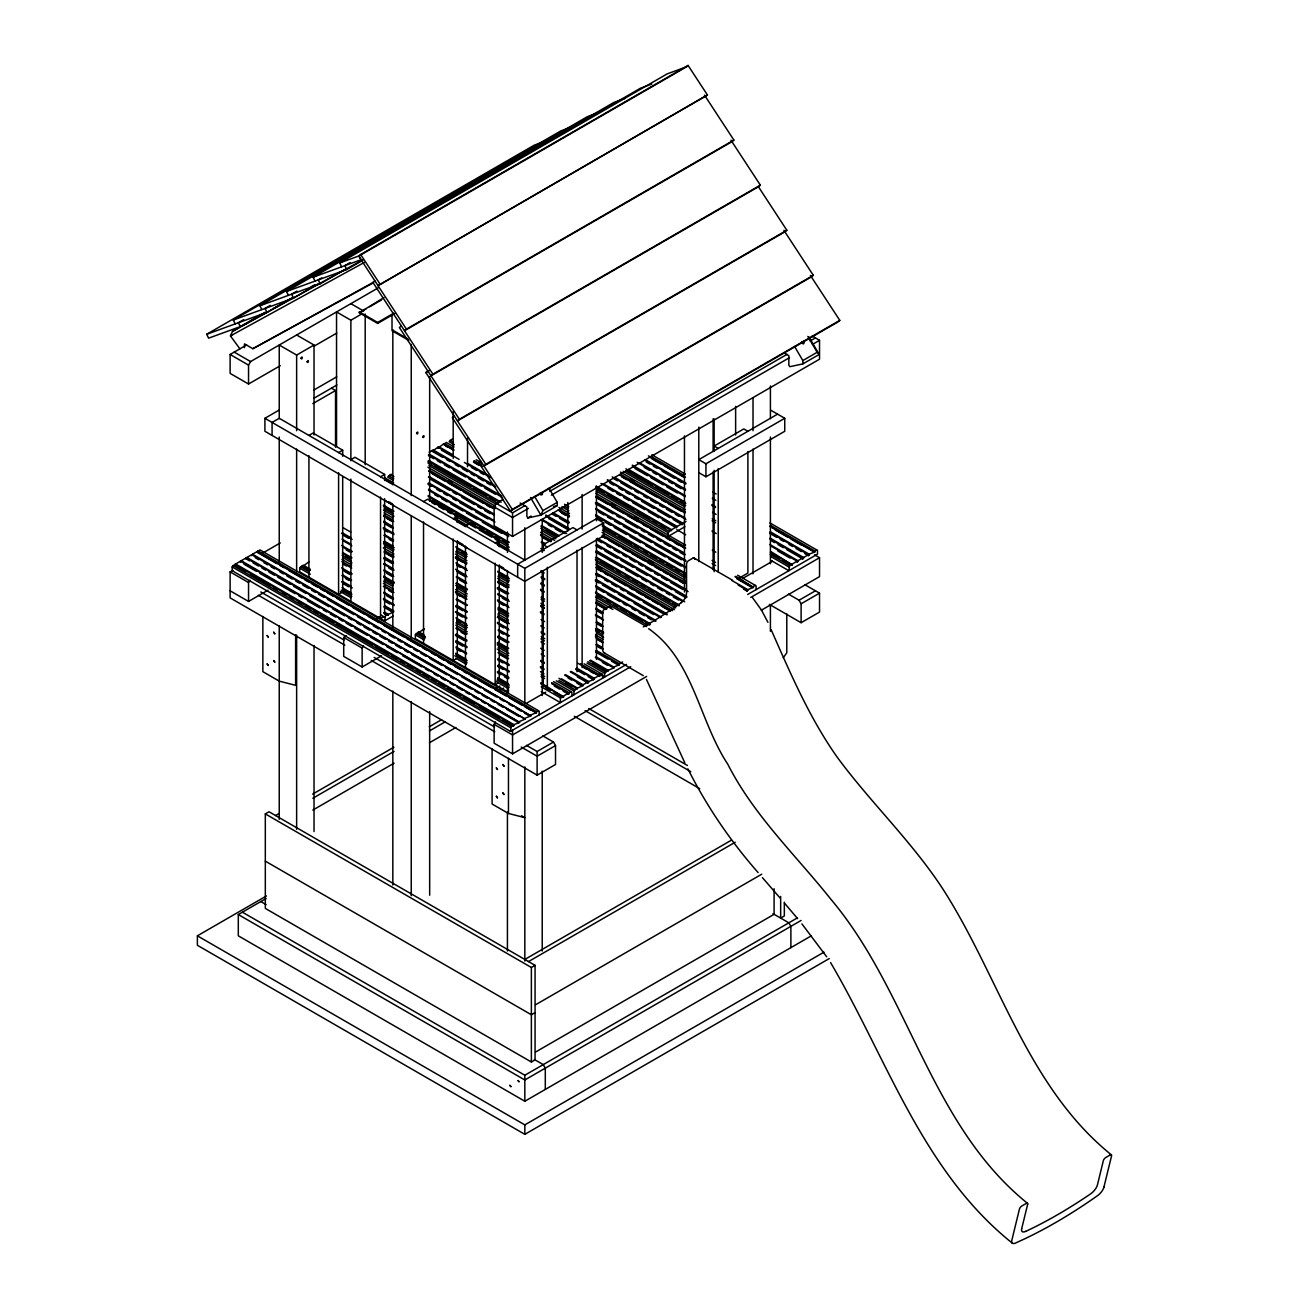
<?xml version="1.0" encoding="UTF-8"?>
<svg xmlns="http://www.w3.org/2000/svg" width="1309" height="1309" viewBox="0 0 1309 1309"><rect width="100%" height="100%" fill="white"/><g stroke="black" fill="none" stroke-linecap="round" stroke-linejoin="round"><path stroke-width="1.5" d="M1021.691 1228.709L1027.663 1204.296M1103.929 1187.083L1111.57 1155.847A2.847 1.211 -49.2 0 0 1109.999 1155.111M238.86 327.725L232.495 331.39L230.449 335.922L239.923 348.881M548.978 488.241L557.241 502.345L542.924 510.608L540.879 515.141L527.854 517.939L526.872 516.368L526.872 506.91L520.148 503.032M246.616 344.954L230.122 354.477L230.122 373.392L248.546 384.012L248.546 365.113L250.592 361.562L378.121 287.931M626.553 664.399L510.51 731.404L232.168 570.708L232.168 566.928L234.835 564.441L513.979 725.611L513.979 724.662L235.653 563.983L234.835 565.39L234.835 564.441M230.122 590.801L248.546 601.436L248.546 582.521L249.904 580.165M393.06 616.064L384.633 620.924L299.712 571.886L299.712 568.106L302.363 565.635L310.266 570.184M393.894 476.689L390.377 474.643L387.709 477.131L392.995 480.174M452.587 438.728L449.102 441.689L454.387 444.733M346.443 635.896L343.711 637.467L343.711 656.382L362.135 667.001L362.135 648.102L363.493 645.746M384.633 620.924L385.451 615.721L393.747 611.892L384.077 606.312M496.16 681.531L508.465 688.632L508.465 692.412L415.346 638.645L415.346 634.865L417.996 632.394L425.032 636.452M812.169 336.053L819.532 340.307L819.532 359.206L512.555 536.445L494.131 525.809L494.131 506.894L496.176 503.36L503.261 499.269M646.63 676.442L512.555 753.853L494.131 743.217L494.131 724.319L495.489 721.946M510.51 731.404L511.328 726.2L513.979 725.611M573.947 694.768L573.947 690.988L577.433 688.043L561.577 678.88M684.951 526.709L668.081 536.445L668.081 532.665L671.566 529.703L596.135 486.163M599.358 674.004L604.643 677.048L604.643 673.268L608.129 670.323L590.506 660.145M771.214 560.547L788.836 570.708L789.654 565.504L792.321 564.915L771.181 551.776M540.339 492.806C538.915 496.864 545.248 494.262 541.19 492.479M783.289 657.723L786.791 652.782L786.791 613.921M704.487 95.115L733.891 140.079L731.944 141.683L404.497 330.735L406.445 329.132L358.699 256.106L360.646 254.502L688.092 65.45L707.433 95.001L378.023 285.657L707.433 95.001M374.865 280.83L372.918 282.433L432.919 374.21L430.972 375.814L758.418 186.762L760.365 185.158L730.962 140.194M686.145 67.054L688.092 65.45M401.339 325.908L399.376 327.512L459.394 419.289L457.446 420.893L784.893 231.84L786.84 230.237L758.533 186.925M783.911 230.335L813.314 275.299L811.367 276.919L483.905 465.971L485.868 464.351L425.85 372.59L427.814 370.987M454.288 416.066L452.325 417.669L512.343 509.43L510.379 511.05L478.799 462.748L480.747 461.144M810.386 275.414L839.789 320.378L837.842 321.998L510.379 511.05M265.122 312.295L240.332 326.596L208.622 338.164L206.675 334.286L534.137 145.234L543.464 141.83M235.227 323.879L233.28 320.018L560.743 130.965L571.935 126.891M261.833 309.611L259.902 305.75L587.348 116.697L596.675 113.294M288.438 295.343L286.507 291.482L613.954 102.429L625.146 98.339M315.044 281.075L313.113 277.213L640.559 88.161L651.751 84.071M341.649 266.807L339.718 262.945L667.165 73.893L686.571 66.808L358.699 256.106M243.703 319.658L238.402 322.734L240.332 326.596M270.325 305.39L265.007 308.466L266.954 312.327L291.727 298.027M296.93 291.122L291.612 294.181L293.56 298.059L318.332 283.742M321.769 277.868L318.218 279.913L320.165 283.791L344.938 269.474M350.141 262.585L344.823 265.645L346.77 269.523L362.691 260.311M242.05 325.876L266.447 312.344M311.198 286.786L314.733 284.74M232.495 334.728L230.449 335.922L364.262 262.471M244.456 347.638L244.456 343.858L252.866 348.718L373.703 282.122M394.909 313.456L377.679 323.405L359.255 312.769L383.995 297.552M359.255 312.769L366.16 308.793M369.596 306.797L381.672 299.826M336.544 446.402L336.544 311.935L350.877 320.214L362.02 313.784M279.242 418.618L279.242 345.02L296.636 355.066L314.029 345.02L314.029 434.981M248.546 384.012L280.306 365.686M313.816 346.329L336.757 333.091M359.255 311.82L377.679 322.456L393.584 313.276M406.445 329.132L733.891 140.079M517.66 577.204L517.66 564.212L596.462 518.724L603.629 522.847L603.629 535.856L524.827 581.343L264.909 431.283L264.909 418.291L278.932 410.192M313.947 389.984L336.708 376.845M313.98 398.231L336.871 385.01M312.835 403.614L335.529 390.524L335.529 447.236M308.924 435.422L313.015 433.05L342.68 450.181L342.68 456.268M425.85 372.59L429.401 370.545M432.919 374.21L760.365 185.158M338.589 452.554L342.68 450.181M350.877 459.639L354.968 457.283L384.633 474.414L384.633 480.485M459.394 419.289L786.84 230.237M380.543 476.771L384.633 474.414M235.653 563.983L240.463 561.201L519.608 722.372L241.281 560.727L240.463 562.15L240.463 561.201M241.281 560.727L246.092 557.945L525.236 719.116L246.91 557.47L246.092 558.894L246.092 557.945M246.91 557.47L251.721 554.705L530.865 715.859L252.539 554.231L251.721 555.638L251.721 554.705M252.539 554.231L257.349 551.449L536.494 712.62L536.494 711.671L258.168 550.974L257.349 552.398L257.349 551.449M258.168 550.974L260 549.911L539.161 711.082L539.161 714.861M429.123 452.276L432.33 450.427L495.735 487.046M432.33 450.427L432.33 451.376L437.959 447.171L459.099 459.377M437.959 447.171L437.959 448.12L443.587 443.931L454.158 450.034M444.406 444.406L446.238 442.393L454.108 446.925M542.859 735.903L553.478 742.039L555.523 745.59L555.523 764.489L537.115 775.124L230.122 597.886L230.122 571.886L232.855 570.315M261.882 553.56L280.273 542.94M303.181 566.11L308.809 561.905M248.546 601.436L267.952 590.228M485.868 464.351L813.314 275.299M423.527 501.592L427.618 499.22L457.299 516.351L457.299 522.438M453.192 518.724L457.299 516.351M341.322 592.764L338.589 594.335L338.589 472.811M465.48 525.809L469.571 523.453L499.253 540.584L499.253 546.655M512.343 509.43L839.789 320.378M496.176 503.36L512.555 512.817L524.942 505.65M549.747 491.333L787.102 354.297M810.124 341.011L815.442 337.935M528.427 508.367L512.555 517.53L494.131 506.894M551.367 495.129L789.54 357.619M812.48 344.382L819.532 340.307M527.854 517.939L531.127 516.041M802.842 363.902L802.842 360.564L817.16 352.285L819.205 354.444L802.842 363.902L789.818 366.684L788.836 365.129L788.836 355.672L783.796 352.759M557.241 502.345L557.241 505.683L540.879 515.141L530.521 497.518M495.162 542.94L499.253 540.584M376.141 618.748L379.692 616.703M383.275 616.981L380.543 618.568L380.543 497.027M543.251 550.794L543.251 544.708L572.917 527.576L577.024 529.949M777.579 414.151L698.793 459.639L705.944 463.779L784.745 418.291L784.745 431.283L705.944 476.771L698.793 472.631M264.909 418.291L524.827 568.351L603.629 522.847M417.996 632.394L417.996 633.327L423.625 629.138M423.625 630.087L424.443 628.664M362.135 667.001L381.541 655.809M671.566 529.703L676.377 526.938L676.377 527.871L677.195 526.463L603.514 483.921M677.195 526.463L682.005 523.682L682.005 524.631L682.823 523.207L607.392 479.667M682.823 523.207L686.031 521.358M455.925 658.934L453.192 660.505L453.192 538.981M692.723 558.256L688.632 560.612A2.847 1.653 -60 0 0 686.554 564.097L686.571 592.781A8.525 4.925 -60 0 1 681.236 602.631M265.318 813.887L269.016 811.76L535.07 965.355L535.07 1059.881L531.372 1062.008L265.318 908.413L265.318 813.887L531.372 967.482L535.07 965.355M497.878 683.151L495.162 684.738L495.162 563.197M275.561 815.54L279.095 813.494M312.655 794.121L393.927 747.194M429.27 726.79L441.64 719.655M496.406 688.027L499.94 685.981M312.818 798.277L394.091 751.366M429.417 730.962L445.322 721.783M500.087 690.154L503.621 688.109M312.818 810.091L394.091 763.18M429.417 742.776L455.925 727.477M739.176 578.12L747.897 573.08L747.897 451.54M526.283 703.391L545.771 692.134M742.383 578.627L772.506 561.234M513.979 724.662L519.608 722.372M519.608 721.423L525.236 719.116M525.236 718.166L530.865 715.859M530.865 714.927L536.494 712.62M536.494 711.671L538.343 710.607M541.255 686.832L560.383 697.877L563.606 696.961L540.748 682.807M563.606 696.012L568.417 693.246L568.417 694.179L569.235 692.772L551.645 682.611M569.235 692.772L571.084 691.708M577.433 688.043L583.061 685.736L583.061 684.787L565.439 674.626M583.061 684.787L587.856 682.022L587.856 682.954L588.69 681.547L571.068 671.37M588.69 681.547L594.302 679.24L594.302 678.291L576.696 668.114M594.302 678.291L599.113 675.509L599.113 676.458L599.931 675.035L580.558 663.859M599.931 675.035L601.78 673.971M608.129 670.323L613.757 668.015L613.757 667.066L596.135 656.889M613.757 667.066L619.386 664.759L619.386 663.81L596.479 650.589M619.386 663.81L622.593 661.961M731.944 580.525L747.799 589.672L753.428 587.365L735.822 576.255M753.428 586.432L755.277 585.368M792.321 563.983L797.132 561.201L797.132 562.15L797.95 560.727L769.757 544.446M797.95 560.727L802.761 557.945L802.761 558.894L803.579 557.47L770.101 538.146M803.579 557.47L808.373 554.705L808.373 555.638L809.207 554.231L770.445 531.847M809.207 554.231L814.82 551.923L814.82 550.974L770.788 525.547M814.82 550.974L816.669 549.911M743.463 589.05L746.981 591.095L747.799 589.672M747.668 594.482L817.487 554.165L817.487 550.385L769.921 522.929M630.758 666.706L512.555 734.954L494.131 724.319M750.728 597.444L819.532 557.716L819.532 576.614L761.314 610.239M829.268 958.564L524.827 1134.33L197.381 945.278L197.381 935.82L266.414 895.961M811.351 935.82L524.827 1101.245L238.303 935.82L238.303 914.549L266.12 898.498M526.48 745.361L537.115 751.497L553.478 742.039M788.443 594.106L799.063 600.242L815.442 590.801M555.523 745.59L537.115 756.209L521.227 747.046M801.108 622.708L801.108 603.793L819.532 593.157L819.532 612.072L801.108 622.708L769.365 604.365M524.827 959.448L731.551 840.1M528.509 961.575L735.233 842.227M535.577 1004.756L761.74 874.199M535.07 1012.626L531.372 1014.753L265.318 861.142M535.577 1052.027L774.094 914.32L774.094 888.713M242.41 912.193L524.827 1075.245L797.214 917.985M801.108 920.456L524.827 1079.974L238.303 914.549M197.381 935.82L524.827 1124.873L823.966 952.167M1109.999 1155.078L1105.909 1157.451A2.847 1.211 -49.2 0 0 1103.356 1160.592L1097.417 1184.989A8.525 3.6 -49.2 0 1 1090.675 1193.824A361.333 152.449 -49.2 0 1 1025.618 1231.425M246.272 323.65C242.918 325.597 249.904 321.572 246.517 323.536M273.581 308.433L293.216 297.667M311.051 287.865L316.402 284.937M232.495 331.39L362.74 259.902M252.866 348.718L373.261 282.859M339.718 262.945L359.124 255.86L361.071 259.738L313.113 277.213M286.507 291.482L346.77 269.523M259.902 305.75L320.165 283.791M233.28 320.018L293.56 298.059M206.675 334.286L266.954 312.327M553.527 506.485L557.241 505.683M492.086 748.813L492.086 804.021L508.465 813.462L524.827 817.667L521.555 815.769M770.592 410.11L784.745 418.291M747.897 431.283L743.807 428.927L714.141 446.058L718.232 448.414M651.898 454.779L685.376 474.103M650.998 456.399L684.476 475.723M712.652 491.988L716.17 494.017M648.413 455.843L685.409 477.212M769.97 526.022L814.82 551.923M650.589 457.577L684.067 476.901M770.379 526.725L814.411 552.153M651.947 458.821L660.75 463.91M664.268 465.939L683.658 477.131M775.255 530.014L787.593 537.132M791.111 539.177L801.681 545.28M814.509 554.82L819.532 557.716M645.37 459.639L685.883 483.037M712.309 498.287L715.843 500.316M644.552 460.113L685.883 483.986M769.627 532.321L809.207 555.18M646.319 462.077L649.837 464.106M653.355 466.151L656.889 468.18M662.174 471.224L674.495 478.341M678.029 480.387L681.547 482.416M769.627 533.27L776.679 537.344M780.197 539.373L783.715 541.402M789 544.462L792.534 546.491M796.052 548.52L801.337 551.58M804.855 553.609L808.373 555.638M639.741 462.895L685.54 489.337M711.965 504.587L715.499 506.616M637.156 462.339L685.54 490.286M711.965 505.536L715.499 507.565M770.101 539.095L803.579 558.419M644.208 467.362L649.493 470.406M653.011 472.451L656.545 474.48M660.063 476.509L665.348 479.569M668.866 481.597L672.401 483.626M675.919 485.672L681.204 488.715M771.05 540.584L774.568 542.63M778.086 544.659L783.371 547.702M786.905 549.747L802.761 558.894M632.345 465.12L685.196 495.636M632.345 466.069L685.196 496.586M712.571 512.375L716.088 514.421M770.706 545.935L797.95 561.676M350.877 303.672L363.607 311.018M635.061 468.573L647.382 475.691M650.917 477.736L663.238 484.854M666.772 486.883L677.342 492.986M777.742 550.958L790.08 558.076M392.831 330.261L407.901 338.949M408.752 340.389L392.013 330.735L392.013 315.207M628.484 469.391L684.852 501.936M625.898 468.851L685.801 503.425M712.227 518.675L715.745 520.72M770.363 552.251L792.321 564.915M627.666 470.815L652.324 485.05M655.858 487.079L668.179 494.197M671.713 496.226L676.998 499.285M680.516 501.314L684.034 503.36M772.114 554.198L779.166 558.272M782.684 560.301L789.736 564.375M625.833 470.929L685.72 505.503M712.145 520.753L715.663 522.798M770.281 554.329L789.654 565.504M623.248 471.322L684.902 506.927M771.214 556.75L788.836 566.928M620.499 472.107L685.392 509.577M630.3 479.176L633.818 481.205M620.401 474.169L685.311 511.655M619.582 474.643L685.311 512.588M621.742 476.378L684.902 512.833M621.333 476.607L626.602 479.65M630.104 481.663L642.392 488.764M645.893 490.777L656.431 496.864M661.683 499.907L665.201 501.92M668.703 503.949L680.975 511.034M711.916 531.029L716.252 533.532M804.806 584.665L819.532 593.157M614.772 477.425L684.951 517.939M612.203 476.885L685.883 519.428M613.954 478.849L617.472 480.861M620.973 482.89L631.494 488.977M635.012 490.99L638.514 493.018M643.783 496.062L647.284 498.091M650.802 500.103L656.054 503.147M659.572 505.176L663.074 507.205M666.576 509.234L671.844 512.261M675.362 514.29L678.864 516.319M607.392 480.599L682.823 524.156M610.076 483.103L613.594 485.132M618.862 488.175L622.364 490.188M625.866 492.217L629.384 494.246M634.636 497.289L638.154 499.302M641.655 501.331L653.944 508.432M657.445 510.445L669.733 517.546M673.235 519.558L682.005 524.631M600.946 483.381L676.377 526.938M607.965 488.372L613.234 491.415M616.735 493.444L620.237 495.473M623.755 497.502L629.007 500.529M632.525 502.558L644.797 509.643M648.315 511.672L658.836 517.742M662.338 519.771L674.626 526.872M676.851 529.687L685.703 534.808M712.276 550.14L715.81 552.185M596.135 487.112L671.566 530.652M598.835 489.599L604.087 492.642M607.605 494.671L633.916 509.856M637.418 511.884L649.706 518.969M653.207 520.998L656.709 523.027M660.227 525.056L665.479 528.083M596.986 489.73L668.915 531.241M596.168 491.137L668.081 532.665M595.791 493.28L685.621 545.149M712.047 560.416L715.581 562.445M737.654 575.191L756.095 585.827L756.095 589.623M611.957 504.03L615.459 506.059M634.767 517.202L638.268 519.231M596.642 495.915L684.722 546.753M595.824 496.373L685.671 548.242M712.096 563.508L715.614 565.537M735.003 576.729L753.428 587.365M596.233 497.093L684.312 547.947M737.163 578.447L753.019 587.61M595.824 497.322L608.161 504.44M611.679 506.485L624.017 513.603M627.535 515.631L638.105 521.735M643.39 524.778L646.924 526.823M650.442 528.852L662.763 535.97M666.297 538.015L669.815 540.044M675.1 543.088L678.618 545.133M736.754 578.693L750.842 586.825M694.163 558.092L732.565 580.263M596.299 502.214L684.378 553.053M595.48 502.672L685.327 554.558M738.178 585.058L747.799 590.621M595.48 503.621L613.103 513.799M616.621 515.828L620.155 517.857M625.44 520.917L637.761 528.034M641.295 530.063L644.813 532.108M648.331 534.137L653.616 537.181M657.134 539.226L660.669 541.255M664.187 543.284L669.472 546.344M672.99 548.373L676.524 550.418M680.042 552.447L683.56 554.476M296.636 334.989L314.029 345.02M595.955 508.514L685.801 560.383M595.955 509.446L685.801 561.316M598.671 511.966L603.956 515.01M607.474 517.039L610.992 519.084M614.526 521.113L619.812 524.173M623.329 526.202L635.667 533.319M639.185 535.348L651.522 542.466M655.04 544.511L681.465 559.761M595.611 514.813L685.458 566.682M595.611 515.746L685.458 567.631M598.328 518.266L601.845 520.295M605.363 522.324L610.649 525.384M614.183 527.412L626.504 534.53M630.038 536.575L640.608 542.662M645.893 545.722L665.267 556.914M668.784 558.943L681.122 566.061M602.32 525.171L685.114 572.982M564.506 504.292L568.859 506.796M602.32 526.12L686.063 574.471M603.269 527.609L615.59 534.726M619.124 536.772L631.445 543.889M634.98 545.918L638.497 547.947M643.783 551.007L647.301 553.036M650.835 555.065L656.12 558.125M659.638 560.154L663.156 562.199M666.69 564.228L671.975 567.272M675.493 569.317L679.011 571.346M449.92 440.266L453.454 442.295M564.424 506.37L567.959 508.399M603.187 528.754L685.981 576.549M561.856 506.779L568.891 510.837M602.369 530.161L685.163 577.973M476.181 459.688L481.467 462.732M558.976 507.483L569.546 513.586M602.075 532.37L685.818 580.705M648.168 560.383L653.453 563.443M444.406 443.456L453.209 448.545M474.349 460.752L481.401 464.81M558.91 509.561L569.48 515.664M602.942 534.988L685.736 582.783M473.531 461.21L482.334 466.299M558.092 510.035L569.48 516.613M602.124 535.463L684.918 583.258M443.996 444.635L452.799 449.723M473.94 461.93L479.225 464.973M560.252 511.754L569.071 516.842M602.533 536.166L683.56 582.963M447.105 446.909L443.587 443.931M473.531 462.159L478.816 465.219M561.61 513.013L565.128 515.042M602.124 536.412L605.642 538.441M609.176 540.47L619.746 546.573M623.264 548.618L628.549 551.662M632.067 553.691L644.404 560.808M647.922 562.854L651.457 564.883M654.975 566.912L660.26 569.971M663.778 572L667.312 574.046M670.83 576.075L676.115 579.118M679.633 581.163L683.151 583.192M438.777 446.696L452.865 454.845M468.72 463.991L488.093 475.183M553.282 512.817L569.137 521.964M597.313 538.244L685.392 589.099M464.384 462.437L490.793 477.687M552.463 513.292L569.137 522.913M596.495 538.719L688.092 591.603M441.477 450.149L452.047 456.252M471.42 467.444L476.705 470.504M480.239 472.533L483.757 474.562M552.463 514.224L555.981 516.27M559.499 518.299L568.319 523.387M598.262 540.666L601.78 542.711M607.065 545.755L610.583 547.8M614.117 549.829L619.402 552.873M622.92 554.918L626.438 556.947M629.973 558.976L635.258 562.036M638.776 564.064L642.294 566.093M645.828 568.139L651.113 571.182M654.631 573.211L658.149 575.256M661.683 577.285L666.968 580.345M670.486 582.374L682.807 589.492M331.422 388.151L335.529 390.524M433.148 449.952L494.802 485.557M545.886 515.042L568.793 528.263M596.969 544.544L686.816 596.413M545.886 515.991L568.793 529.212M596.151 545.019L686.816 597.346M432.33 451.376L442.9 457.479M446.418 459.508L449.936 461.537M455.221 464.597L458.755 466.626M462.273 468.655L467.558 471.715M471.076 473.743L474.611 475.772M478.129 477.818L483.414 480.861M486.932 482.906L490.45 484.935M548.586 518.495L567.975 529.687M596.151 545.951L601.436 549.011M604.954 551.04L617.292 558.158M620.81 560.203L633.147 567.321M636.665 569.35L647.235 575.453M652.52 578.496L671.91 589.688M675.428 591.717L685.998 597.82M429.27 454.223L501.511 495.915M542.024 519.313L566.682 533.548M596.626 550.844L684.705 601.698M428.452 454.698L502.443 497.404M541.206 519.788L564.915 533.483M595.808 551.318L682.954 601.616M428.452 455.63L433.737 458.69M437.271 460.719L440.789 462.764M444.307 464.793L449.592 467.837M453.127 469.882L465.448 477M468.982 479.029L481.303 486.146M484.837 488.175L495.391 494.278M548.242 524.794L551.776 526.823M555.294 528.869L560.579 531.912M595.808 552.251L622.233 567.517M625.751 569.546L638.088 576.664M641.606 578.693L646.891 581.752M650.426 583.781L653.944 585.827M657.462 587.856L662.747 590.899M666.281 592.944L669.799 594.973M673.317 597.002L678.602 600.062M428.927 460.523L501.167 502.214M541.681 525.613L559.287 535.774M596.282 557.143L679.076 604.938M428.108 460.997L499.4 502.149M540.862 526.087L558.468 536.248M595.464 557.618L679.076 605.887M428.108 461.946L431.643 463.975M435.161 466.004L470.389 486.343M473.923 488.388L486.244 495.506M489.779 497.535L495.064 500.578M546.148 530.08L556.718 536.183M600.749 561.61L613.087 568.728M616.604 570.757L620.122 572.802M625.407 575.845L628.942 577.874M632.46 579.92L637.745 582.963M641.263 585.008L644.797 587.037M648.315 589.066L653.6 592.126M657.118 594.155L660.652 596.184M664.17 598.229L669.455 601.273M672.973 603.302L676.508 605.347M428.027 463.075L498.5 503.752M540.781 528.165L556.636 537.312M595.382 559.696L676.426 606.476M234.213 352.121L250.592 361.562M428.976 465.513L495.915 504.161M541.713 530.603L555.818 538.735M596.331 562.134L675.608 607.9M427.879 467.231L495.636 506.354M540.617 532.321L554.705 540.47M596.037 564.326L674.495 609.618M230.122 354.477L248.546 365.113M448.349 480.485L451.883 482.514M598.098 566.928L601.616 568.957M429.548 470.324L494.737 507.957M540.535 534.399L551.105 540.502M596.904 566.944L672.662 610.681M428.73 470.798L494.737 508.906M540.535 535.348L551.105 541.451M596.086 567.419L670.895 610.616M429.139 471.518L492.56 508.121M541.893 536.608L550.696 541.697M596.495 568.139L670.486 610.845M432.265 473.776L444.585 480.91M448.12 482.939L460.441 490.057M463.975 492.086L483.348 503.278M486.866 505.307L490.4 507.352M543.235 537.852L546.769 539.897M597.853 569.382L601.371 571.428M604.889 573.457L608.423 575.485M613.708 578.545L626.029 585.663M629.564 587.692L633.081 589.721M636.599 591.766L641.885 594.81M645.419 596.839L648.937 598.884M652.455 600.913L657.74 603.973M661.274 606.002L670.077 611.09M429.205 476.64L494.393 514.257M541.959 541.73L545.477 543.759M596.56 573.244L667.034 613.937M428.387 477.098L494.393 515.206M541.141 542.188L544.659 544.233M595.742 573.718L667.034 614.886M430.154 479.061L449.527 490.253M453.061 492.282L456.579 494.327M461.864 497.371L474.202 504.489M477.72 506.534L481.237 508.563M484.772 510.592L490.057 513.652M595.742 574.667L599.277 576.696M604.562 579.756L608.08 581.785M611.598 583.83L616.883 586.874M620.401 588.903L623.935 590.948M627.453 592.977L639.79 600.095M643.308 602.124L664.448 614.33M543.251 544.708L547.342 547.08M428.861 482.939L494.049 520.557M596.217 579.56L661.405 617.177M428.043 483.397L494.998 522.046M540.797 548.504L544.315 550.533M595.399 580.018L660.587 617.652M428.043 484.346L431.577 486.392M436.862 489.435L440.38 491.464M443.898 493.509L447.433 495.538M452.718 498.582L456.236 500.627M459.754 502.656L472.091 509.774M475.609 511.803L487.946 518.937M595.399 580.967L598.933 583.012M602.451 585.041L614.772 592.159M618.306 594.188L628.876 600.291M634.161 603.351L653.535 614.526M428.518 489.239L507.794 535.005M595.873 585.859L655.776 620.433M428.518 490.171L508.743 536.494M595.873 586.792L655.776 621.382M434.752 494.72L438.27 496.749M441.804 498.794L447.089 501.838M450.607 503.867L462.944 510.985M466.462 513.03L477.032 519.133M482.317 522.176L501.691 533.368M596.822 588.281L603.874 592.355M607.392 594.384L619.713 601.502M623.248 603.547L626.766 605.576M632.051 608.636L635.569 610.665M639.103 612.694L644.388 615.754M647.906 617.783L651.424 619.812M428.19 495.538L509.217 542.319M595.53 592.159L650.148 623.689M428.19 496.471L508.399 542.793M595.53 593.092L650.148 624.622M432.641 500.005L452.03 511.197M455.548 513.226L467.886 520.344M471.404 522.373L474.922 524.418M480.207 527.462L483.741 529.49M487.259 531.536L492.544 534.579M496.062 536.608L499.596 538.654M503.114 540.682L506.632 542.711M598.246 595.611L601.764 597.64M607.049 600.684L610.567 602.729M614.101 604.758L617.619 606.787M621.137 608.832L626.422 611.876M629.94 613.905L642.277 621.039M645.795 623.068L649.329 625.097M388.528 475.707L393.813 478.767M429.041 499.105L508.317 544.871M596.397 595.726L647.48 625.211M431.757 502.558L435.275 504.587M438.793 506.616L444.078 509.676M447.596 511.704L451.13 513.75M454.648 515.779L475.789 527.985M479.307 530.014L491.644 537.132M495.162 539.177L509.266 547.309M595.579 597.149L646.662 626.635M384.846 477.834L393.649 482.923M455.303 518.528L467.64 525.645M497.584 542.924L508.972 549.502M596.233 599.882L612.907 609.503M524.827 560.072L279.242 418.291L272.076 422.414L272.076 435.422M384.764 479.912L391.816 483.986M456.988 521.62L465.791 526.709M497.502 545.002L506.321 550.091M596.151 601.96L606.721 608.063M540.732 570.904L544.249 572.949M596.151 602.909L606.721 609.012M595.742 603.154L606.312 609.241M597.1 604.398L605.903 609.487M541.206 576.729L544.724 578.774M595.808 608.26L602.86 612.334M541.206 577.678L544.724 579.723M595.808 609.209L602.86 613.283M596.757 610.698L602.042 613.757M540.862 583.045L544.38 585.074M595.464 614.559L602.516 618.633M540.862 583.978L544.38 586.023M595.464 615.508L603.465 620.122M389.018 501.871L392.536 503.9M457.725 541.533L463.01 544.593M500.005 565.946L503.523 567.975M540.519 589.345L544.037 591.373M596.888 621.89L602.173 624.933M384.682 500.316L393.485 505.389M456.906 542.008L467.477 548.111M499.187 566.421L507.99 571.509M540.519 590.277L544.037 592.322M596.07 622.364L603.122 626.422M597.837 624.311L601.355 626.356M383.39 505.127L393.96 511.23M455.614 546.818L466.184 552.922M497.895 571.231L508.465 577.334M596.544 628.189L603.596 632.247M383.39 506.059L393.142 511.688M456.563 548.307L467.133 554.411M497.895 572.18L509.414 578.823M541.124 597.133L544.642 599.162M595.726 628.664L603.596 633.196M384.339 507.548L391.375 511.623M461.848 552.3L465.366 554.345M500.594 574.684L505.879 577.727M595.726 629.596L599.244 631.642M384.257 508.694L393.06 513.783M456.481 550.385L467.051 556.489M498.762 574.798L509.332 580.901M541.042 599.211L544.56 601.24M595.644 630.742L602.696 634.8M383.439 510.101L394.009 516.204M455.663 551.809L466.233 557.912M497.944 576.222L508.514 582.325M596.593 633.18L603.629 637.238M384.093 512.85L392.896 517.939M455.368 554.002L466.888 560.661M497.649 578.414L509.168 585.058M540.879 603.367L544.397 605.396M595.48 634.898L603.351 639.447M384.012 514.928L392.815 520.017M456.236 556.636L466.806 562.739M498.516 581.032L509.086 587.136M540.797 605.445L544.315 607.491M595.399 636.976L602.451 641.05M384.012 515.877L393.764 521.506M455.417 557.11L466.806 563.672M497.698 581.507L508.268 587.61M540.797 606.394L544.315 608.423M596.348 638.465L603.4 642.539M383.602 516.106L392.405 521.195M455.827 557.814L466.397 563.917M498.107 582.227L506.91 587.299M596.757 639.185L602.042 642.228M386.711 518.38L391.996 521.44M455.417 558.043L462.47 562.117M497.698 582.456L506.501 587.545M383.668 521.227L392.471 526.316M455.892 562.935L466.462 569.039M498.173 587.348L508.743 593.435M540.453 611.745L543.971 613.79M596.822 644.29L602.107 647.35M383.668 522.176L393.42 527.805M456.841 564.424L467.411 570.528M497.355 587.806L507.925 593.91M540.453 612.694L543.971 614.723M596.004 644.764L603.056 648.839M384.617 523.665L391.653 527.74M456.841 565.373L460.359 567.402M497.355 588.755L506.158 593.844M597.771 646.728L601.289 648.757M604.463 653.06L643.275 675.657M383.324 527.527L393.894 533.63M455.548 569.235L466.119 575.338M497.829 593.648L508.399 599.751M383.324 528.476L393.894 534.579M456.497 570.724L467.068 576.827M497.829 594.581L509.348 601.24M541.059 619.533L544.577 621.579M595.66 651.064L619.386 664.759M384.273 529.965L387.791 532.01M458.265 572.688L465.3 576.745M502.296 598.115L505.814 600.144M595.66 652.013L607.998 659.131M611.516 661.16L616.801 664.219M384.748 534.857L393.551 539.93M456.972 576.549L465.775 581.638M497.485 599.947L508.056 606.051M383.93 535.316L393.551 540.879M456.154 577.024L466.724 583.127M497.485 600.88L509.005 607.54M540.715 625.833L544.233 627.878M595.317 657.363L613.757 668.015M389.215 539.324L392.733 541.353M459.672 580.002L464.957 583.045M500.185 603.4L503.72 605.429M602.369 662.387L607.654 665.43M384.404 541.157L393.207 546.229M456.628 582.849L467.198 588.952M498.909 607.261L507.712 612.35M541.19 631.674L544.708 633.703M383.586 541.631L394.156 547.718M455.81 583.323L467.198 589.901M498.091 607.736L508.661 613.839M541.19 632.607L544.708 634.652M589.688 660.62L608.129 671.255M383.586 542.564L392.389 547.653M459.328 586.301L462.862 588.33M498.091 608.685L506.894 613.757M593.206 663.598L605.543 670.715M383.504 543.71L394.074 549.813M455.728 585.401L466.299 591.504M498.009 609.814L508.579 615.917M587.856 661.683L605.462 671.861M384.453 546.131L393.256 551.22M456.677 587.839L467.248 593.942M498.942 612.252L507.761 617.341M541.222 636.665L544.757 638.694M587.037 663.107L604.643 673.268M383.341 547.866L393.911 553.969M455.565 589.557L466.953 596.135M497.845 613.97L508.416 620.073M540.944 638.857L544.462 640.886M584.158 663.81L602.598 674.446L602.598 678.226M385.026 550.958L393.829 556.047M455.483 591.652L466.053 597.755M497.764 616.048L508.334 622.151M343.694 528.051L350.73 532.108M384.208 551.433L393.829 556.996M455.483 592.584L467.002 599.244M497.764 616.997L509.283 623.64M540.993 641.95L544.511 643.979M577.973 663.303L599.931 675.984M384.617 552.136L393.42 557.225M456.841 593.844L465.644 598.933M497.355 617.243L507.925 623.346M583.667 667.066L599.522 676.229M384.208 552.382L393.011 557.47M456.432 594.073L459.95 596.119M498.713 618.486L507.516 623.575M583.258 667.312L586.792 669.341M590.31 671.37L593.828 673.415M342.402 532.861L351.205 537.934M384.682 557.258L393.485 562.346M456.906 598.966L467.477 605.069M497.42 622.348L507.99 628.451M341.584 533.319L352.154 539.423M383.864 557.732L393.485 563.295M456.088 599.44L466.659 605.543M497.42 623.297L508.939 629.94M540.65 648.25L544.168 650.295M575.878 668.588L594.302 679.24M343.351 535.283L348.636 538.343M383.864 558.681L392.667 563.77M500.12 625.8L503.654 627.845M575.878 669.537L584.681 674.626M588.199 676.655L593.484 679.715M342.058 539.161L350.861 544.233M384.339 563.557L393.142 568.646M456.563 605.265L467.133 611.368M498.844 629.678L509.414 635.781M541.124 654.075L544.642 656.12M343.007 540.65L351.81 545.722M383.521 564.032L394.091 570.135M455.745 605.74L467.133 612.317M498.025 630.153L508.596 636.239M570.249 671.844L588.69 682.48M388.806 568.041L392.324 570.069M455.745 606.689L462.797 610.747M499.776 632.1L503.311 634.145M577.302 676.851L587.856 682.954M341.714 545.46L352.285 551.564M383.995 569.857L392.798 574.946M456.219 611.565L466.789 617.668M498.5 635.978L509.07 642.081M540.781 660.374L544.299 662.419M342.663 546.949L351.466 552.038M383.995 570.806L393.747 576.435M455.401 612.039L466.789 618.617M497.682 636.452L508.252 642.555M540.781 661.323L544.299 663.368M564.621 675.1L582.243 685.261M346.181 549.927L349.699 551.956M386.695 573.309L391.98 576.369M457.168 614.003L462.453 617.046M497.682 637.385L506.485 642.474M568.139 678.078L571.673 680.107M576.958 683.151L580.476 685.196M343.138 552.774L351.941 557.863M383.652 576.173L394.222 582.26M455.876 617.864L466.446 623.968M498.156 642.277L508.726 648.38M540.437 666.69L543.955 668.719M342.32 553.249L351.123 558.338M383.652 577.105L394.222 583.209M456.825 619.353L467.395 625.457M497.338 642.752L507.908 648.855M540.437 667.623L543.955 669.668M558.992 678.34L577.433 688.992M345.838 556.227L349.356 558.256M384.601 578.594L391.636 582.669M456.825 620.302L460.343 622.331M497.338 643.684L506.141 648.773M566.044 683.363L571.329 686.407M342.238 555.327L351.041 560.416M384.519 579.74L393.322 584.812M456.743 621.431L467.313 627.535M497.256 644.83L507.827 650.933M558.91 680.418L574.766 689.581M343.171 557.765L351.99 562.854M383.701 581.147L392.504 586.236M455.925 622.855L466.495 628.958M498.205 647.268L508.776 653.371M540.47 671.664L544.004 673.71M556.325 680.827L573.947 690.988M342.042 559.467L351.663 565.03M383.357 583.323L393.109 588.952M455.794 625.146L467.297 631.789M497.191 649.051L508.579 655.613M541.173 674.43L544.691 676.475M553.494 681.547L571.902 692.183L571.902 695.963M341.96 561.545L350.763 566.633M384.224 585.941L393.027 591.03M456.661 627.764L467.215 633.867M498.876 652.144L507.663 657.216M541.092 676.524L544.609 678.553M342.909 563.034L351.712 568.122M383.406 586.416L393.96 592.519M455.843 628.238L466.397 634.325M498.058 652.618L508.612 658.705M551.645 683.56L569.235 693.705M342.909 563.983L346.427 566.012M388.691 590.408L392.209 592.453M461.112 632.231L464.63 634.26M499.809 654.582L506.845 658.64M554.345 686.063L559.63 689.107M563.148 691.136L568.417 694.179M588.755 708.529L687.421 765.487M341.616 567.844L352.186 573.947M383.881 592.241L392.684 597.329M456.301 634.063L466.855 640.15M498.516 658.443L509.086 664.53M342.565 569.333L351.368 574.422M383.881 593.19L393.616 598.818M455.483 634.538L466.855 641.099M497.698 658.918L509.086 665.479M540.748 683.756L563.606 696.961M344.316 571.297L349.601 574.356M386.58 595.693L391.866 598.753M455.483 635.487L464.286 640.559M497.698 659.851L502.983 662.91M545.198 687.274L550.484 690.318M554.002 692.363L562.788 697.435M585.074 710.656L690.792 771.688M342.745 575.011L351.597 580.116M383.455 598.491L394.074 604.627M456.432 640.625L466.969 646.711M498.598 664.972L509.136 671.059M341.927 575.469L350.779 580.591M383.455 599.44L394.074 605.576M455.614 641.099L466.969 647.66M497.78 665.447L509.136 672.008M345.478 578.463L349.012 580.509M384.404 600.946L389.706 604.005M455.614 642.048L462.633 646.106M497.78 666.396L503.049 669.439M541.255 691.561L560.383 702.606L560.383 697.877M342.434 581.311L351.287 586.432M384.895 605.838L393.747 610.943M456.072 646.924L466.609 653.011M498.238 671.272L508.776 677.358M341.616 581.785L352.236 587.921M456.072 647.873L466.609 653.96M497.42 671.746L508.776 678.307M574.307 716.252L699.742 788.673M343.383 583.749L348.685 586.825M384.077 607.245L392.929 612.367M457.005 649.362L460.523 651.391M497.42 672.695L500.938 674.724M504.44 676.753L507.957 678.782M303.181 565.161L310.266 569.235M342.107 587.626L350.959 592.732M384.584 612.154L388.118 614.199M418.815 631.92L424.083 634.963M455.712 653.224L466.249 659.311M497.878 677.555L508.416 683.642M343.073 589.132L351.908 594.237M383.766 612.628L388.118 615.132M455.712 654.156L467.198 660.783M497.878 678.504L509.365 685.131M302.772 566.339L309.857 570.429M343.482 589.835L350.55 593.926M384.175 613.332L387.709 615.377M418.405 633.098L425.441 637.156M457.054 655.416L465.84 660.489M497.469 678.749L506.256 683.822M305.913 568.613L302.363 565.635M417.996 633.327L423.265 636.37M456.645 655.645L460.163 657.674M498.811 679.993L505.847 684.051M300.53 566.699L309.366 571.804M341.224 590.195L351.843 596.315M416.164 633.458L424.934 638.53M454.812 655.76L467.117 662.861M496.978 680.107L509.283 687.209M299.712 568.106L310.331 574.242M340.405 591.603L351.025 597.738M381.099 615.099L384.633 617.144M415.346 634.865L424.116 639.937M455.745 658.198L466.282 664.285M257.758 552.153L536.085 712.849M257.349 552.398L276.723 563.59M280.241 565.619L283.775 567.648M289.06 570.708L301.381 577.825M304.899 579.854L308.433 581.883M311.951 583.929L317.236 586.972M320.754 589.017L324.288 591.046M327.806 593.075L333.091 596.135M336.609 598.164L348.947 605.282M352.465 607.311L364.802 614.428M368.32 616.474L378.89 622.577M384.175 625.62L403.548 636.812M407.083 638.841L419.404 645.959M422.938 648.004L426.456 650.033M431.741 653.076L435.259 655.122M438.793 657.151L444.078 660.211M447.596 662.239L451.114 664.268M454.648 666.297L459.934 669.357M463.451 671.386L466.969 673.431M470.504 675.46L475.789 678.504M479.307 680.549L491.644 687.667M495.162 689.696L505.732 695.799M509.25 697.828L521.587 704.946M525.105 706.991L530.39 710.034M255.239 557.683L258.757 559.712M264.042 562.772L267.576 564.801M271.094 566.83L274.612 568.859M279.897 571.918L283.431 573.947M286.949 575.993L292.234 579.036M295.752 581.065L299.286 583.11M302.804 585.139L308.09 588.183M311.607 590.228L315.125 592.257M318.66 594.286L323.945 597.346M327.463 599.375L353.888 614.641M357.406 616.67L369.743 623.788M373.261 625.817L378.546 628.876M382.081 630.905L385.599 632.934M389.117 634.98L394.402 638.023M397.936 640.068L401.454 642.097M404.972 644.126L410.257 647.186M413.775 649.215L417.309 651.244M420.827 653.289L426.112 656.333M429.63 658.362L441.967 665.479M445.485 667.525L457.823 674.642M461.341 676.671L480.73 687.863M484.248 689.892L496.586 697.01M500.103 699.055L503.621 701.084M508.906 704.127L512.424 706.173M515.959 708.202L521.244 711.262M524.762 713.29L528.28 715.319M246.092 558.894L249.61 560.923M253.128 562.968L258.413 566.012M261.947 568.041L265.465 570.086M268.983 572.115L274.268 575.175M277.803 577.204L290.123 584.321M293.658 586.35L305.979 593.468M309.513 595.513L328.886 606.689M332.404 608.734L344.742 615.852M348.259 617.881L351.777 619.91M357.062 622.969L360.597 624.998M364.115 627.044L369.4 630.087M372.918 632.116L376.452 634.161M379.97 636.19L385.255 639.234M388.773 641.279L392.307 643.308M395.825 645.337L401.11 648.397M404.628 650.426L408.163 652.471M411.68 654.5L446.909 674.839M450.427 676.868L453.961 678.913M459.246 681.956L471.567 689.074M475.102 691.103L478.619 693.148M482.137 695.177L487.423 698.237M490.957 700.266L494.475 702.295M497.993 704.34L503.278 707.384M506.812 709.413L519.133 716.53M243.981 564.179L256.319 571.297M259.837 573.326L295.065 593.664M298.599 595.71L302.117 597.738M307.402 600.798L319.723 607.916M323.258 609.945L326.775 611.974M330.293 614.019L335.579 617.063M339.113 619.092L342.631 621.137M346.149 623.166L351.434 626.226M354.968 628.255L367.289 635.372M370.823 637.401L383.144 644.519M386.679 646.564L397.249 652.667M402.534 655.711L421.907 666.903M425.425 668.932L428.943 670.961M434.228 674.02L437.762 676.049M441.28 678.095L444.798 680.124M450.083 683.167L453.618 685.212M457.136 687.241L462.421 690.285M465.939 692.33L469.473 694.359M472.991 696.388L478.276 699.448M481.794 701.477L485.328 703.506M488.846 705.551L518.789 722.83M234.835 565.39L245.405 571.493M250.69 574.553L270.063 585.728M273.581 587.774L277.115 589.803M282.4 592.846L285.918 594.891M289.436 596.92L292.971 598.949M298.256 602.009L301.774 604.038M305.292 606.067L310.577 609.127M314.111 611.156L317.629 613.201M321.147 615.23L333.484 622.348M337.002 624.377L372.231 644.715M375.765 646.761L388.086 653.878M391.62 655.907L396.905 658.967M400.423 660.996L403.941 663.025M407.475 665.07L412.76 668.114M416.278 670.143L419.796 672.188M423.331 674.217L428.599 677.277M432.134 679.306L435.652 681.334M439.169 683.363L444.455 686.423M447.989 688.452L460.31 695.57M463.844 697.615L474.414 703.718M479.699 706.762L499.073 717.954M502.591 719.983L513.161 726.086M232.986 565.504L511.328 726.2M232.168 566.928L510.51 727.624M230.122 571.886L248.546 582.521M343.711 637.467L362.135 648.102M260.786 591.963L344.038 640.019M374.145 657.413L494.606 726.953M258.348 595.284L344.807 645.19M371.265 660.472L494.769 731.764M772.948 913.649L788.836 922.829L790.881 926.363L790.881 947.634M260.818 901.557L266.12 904.617M534.416 1059.521L543.251 1064.61L545.297 1068.16L545.297 1089.432M648.659 628.696C693.59 660.031 698.99 720.621 727.771 764.178C753.706 815.409 795.872 855.235 831.231 899.692C909.477 992.664 930.126 1124.791 1027.532 1203.347M1111.439 1154.914C1027.565 1087.124 999.896 978.805 944.182 891.053C913.142 842.718 870.927 803.088 837.024 756.929C809.387 717.741 790.44 673.399 771.165 629.744M1012.233 1243.075C922.24 1171.048 886.978 1058.376 830.561 962.557M780.033 897.974L762.443 877.652M784.451 903.095L797.59 918.623M758.107 872.579C730.455 841.098 706.696 806.279 687.896 768.841M801.91 923.892L826.699 956.797M752.593 597.755L761.396 609.961L767.925 622.315M360.646 254.502L379.97 284.053M808.864 336.822L819.205 354.444M807.849 336.413L817.16 352.285M794.563 346.46L802.842 360.564M534.645 496.52L542.924 510.608M646.45 679.436L684.836 762.836M799.063 600.242L801.108 603.793M784.336 902.179L784.336 915.973L780.655 918.1L780.655 896.436M770.412 385.91L770.412 418.618M770.412 437.026L770.412 563.77M770.412 604.643L770.412 631.314M753.019 398.001L753.019 430.71M753.019 449.102L753.019 573.8M746.981 590.146L746.981 591.095M735.625 406.363L735.625 434.981M718.232 468.671L718.232 571.968M714.141 418.88L714.141 451.278M714.141 470.356L714.141 571.64M713.11 418.847L713.11 451.458M713.11 471.829L713.11 569.611M705.944 463.779L705.944 476.771M698.793 427.127L698.793 561.577M684.46 435.848L684.46 592.012M602.664 612.53L602.664 649.231M596.462 486.212L596.462 520.835M596.462 539.177L596.462 659.376M582.129 494.475L582.129 529.114M582.129 547.44L582.129 667.639M577.024 550.205L577.024 671.73M567.811 502.509L567.811 531.029M547.342 567.337L547.342 688.861M543.251 571.051L543.251 686.505M542.221 519.706L542.221 552.414M542.221 570.806L542.221 695.504M542.221 771.148L542.221 951.038M537.115 751.497L537.115 775.124M531.372 967.482L531.372 1062.008M524.827 527.707L524.827 560.416M524.827 568.351L524.827 703.506M524.827 766.878L524.827 961.084M524.827 1075.245L524.827 1101.245M524.827 1124.873L524.827 1134.33M512.555 512.817L512.555 536.445M512.555 730.226L512.555 753.853M508.465 758.255L508.465 813.462M507.434 531.961L507.434 552.414M507.434 570.806L507.434 693.688M507.434 812.038L507.434 951.038M499.253 564.883L499.253 680.336M467.526 438.253L467.526 466.773M465.48 546.066L465.48 667.606M457.299 540.666L457.299 656.12M453.192 411.648L453.192 458.494M429.663 376.697L429.663 501.232M429.663 711.507L429.663 895.241M423.527 521.849L423.527 643.373M411.239 344.463L411.239 495.538M411.239 515.942L411.239 638.432M411.239 701.722L411.239 895.667M392.831 329.737L392.831 484.903M392.831 505.307L392.831 627.796M392.831 691.087L392.831 885.031M391.195 474.169L390.377 475.592L390.377 474.643M384.633 498.713L384.633 614.183M377.679 322.456L377.679 323.405M365.195 313.98L365.195 464.728M350.877 320.214L350.877 460.784M350.877 479.11L350.877 601.436M342.68 476.525L342.68 591.979M314.029 645.533L314.029 831.559M308.924 455.679L308.924 577.204M296.636 355.066L296.636 430.71M296.636 449.102L296.636 571.755M296.636 635.143L296.636 829.333M295.621 634.685L295.621 685.327L279.242 681.138L262.864 671.681L262.864 616.474M279.242 437.026L279.242 561.725M279.242 625.931L279.242 819.303M1025.618 1231.393A8.525 3.6 -49.2 0 1 1021.642 1228.742M1027.68 1204.28A2.847 1.211 -49.2 0 0 1026.076 1203.544L1022.002 1205.884A2.847 1.211 -49.2 0 0 1019.449 1209.041L1011.841 1240.245A8.312 3.502 -49.2 0 0 1012.626 1243.354A8.819 3.714 -49.2 0 0 1016.553 1242.552A373.13 157.424 -49.2 0 0 1049.916 1225.813L1056.707 1221.935A373.13 157.424 -49.2 0 0 1098.366 1195.068A8.459 3.567 -49.2 0 0 1103.978 1187.067M681.236 602.68A361.333 208.622 -60 0 1 643.275 626.929M692.723 558.272A2.847 1.653 -60 0 1 694.784 559.352M605.069 653.306A8.558 4.941 -60 0 1 602.615 649.28M602.647 612.547A2.847 1.653 -60 0 1 604.709 609.078L608.816 606.689A2.847 1.653 -60 0 1 610.878 607.801M802.024 342.156C803.791 347.49 805.624 338.884 802.024 342.156M267.151 635.552L268.247 637.107L267.151 635.552M267.151 663.925L268.247 665.463L267.151 663.925M273.696 632.247L274.792 633.801L273.696 632.247M273.696 660.603L274.792 662.158L273.696 660.603M496.356 767.892L497.453 769.447L496.356 767.892M496.356 796.248L497.453 797.803L496.356 796.248M502.918 764.587L504.014 766.141L502.918 764.587M502.918 792.943L504.014 794.498L502.918 792.943M300.955 358.241C302.281 361.071 303.083 354.395 300.955 358.241M307.108 361.775C308.417 364.606 309.219 357.946 307.108 361.775M416.589 433.263C417.898 436.093 418.716 429.434 416.589 433.263M422.742 436.813C424.051 439.628 424.82 433.034 422.742 436.813M509.905 1085.357L510.935 1086.634L509.905 1085.357M518.102 1080.629L519.117 1081.905L518.151 1080.498"/></g></svg>
